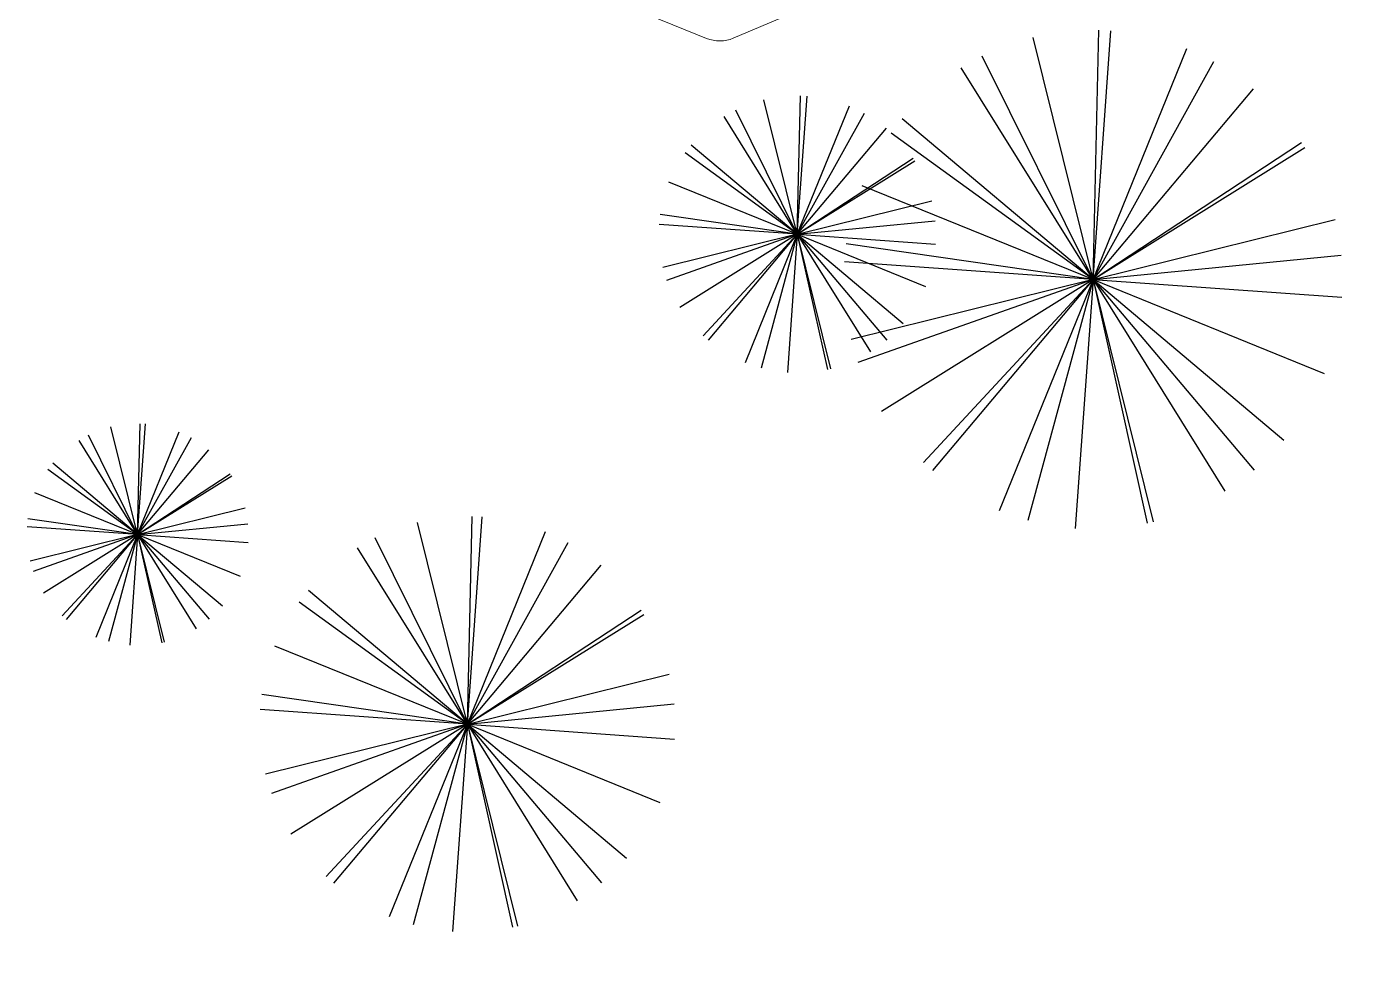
# Model space of a CAD drawing. Header units: millimetres. Extents: x 111 to 1506, y 14 to 566.
# Drawn here: x 266.915 to 270.753, y 99.952 to 102.662 of the extents above; entities that cross this region are included whole.
import ezdxf

# ---------------------------------------------------------------- set-up
doc = ezdxf.new("R2010")
doc.units = ezdxf.units.MM
doc.layers.add('fer', color=8, linetype='Continuous')
doc.layers.add('PLUMA 0.05', color=240, linetype='Continuous', lineweight=5)

# ---------------------------------------------------------------- blocks, each defined once
blk = doc.blocks.new('ala')
at = {"layer": 'PLUMA 0.05', "color": 25}
blk.add_lwpolyline([(1563.8725, 60.9364), (1563.8725, 59.8792, -0.198912), (1563.8432, 59.8085), (1563.0143, 58.9796, -0.198912), (1562.9436, 58.9503), (1561.8865, 58.9503, -0.198912), (1561.8157, 58.9796), (1560.9868, 59.8085, -0.198912), (1560.9575, 59.8792), (1560.9575, 60.9364, -0.198912), (1560.9868, 61.0071), (1561.8157, 61.836, -0.198912), (1561.8865, 61.8653), (1562.9436, 61.8653, -0.198912), (1563.0143, 61.836), (1563.8432, 61.0071, -0.198912)], format="xyb", close=True, dxfattribs=at)

msp = doc.modelspace()

# ---------------------------------------------------------------- hatches: boundary and pattern name
at = {"lineweight": 100, "ltscale": 1000}
h = msp.add_hatch(dxfattribs=at)
h.set_pattern_fill('AR-HBONE', color=256, scale=0.046, angle=-22.08523, style=0)
h.set_pattern_definition([(22.914772, (797.12783, 1599.99595), (0.097837146, 0.241122153), [0.552, -0.184]), (112.914772, (797.29731, 1600.0676), (0.097837146, 0.241122153), [0.552, -0.184])])
edge = h.paths.add_edge_path()
edge.add_line((295.08201, 132.30753), (297.74963, 131.63818))
edge.add_line((297.74963, 131.63818), (297.54448, 130.9164))
edge.add_line((297.54448, 130.9164), (248.83294, 99.17733))
edge.add_line((248.83294, 99.17733), (247.06971, 88.40748))
edge.add_line((247.06971, 88.40748), (245.10407, 88.77997))
edge.add_line((245.10407, 88.77997), (247.00179, 100.37129))
edge.add_line((247.00179, 100.37129), (294.89948, 131.58008))
edge.add_line((294.89948, 131.58008), (295.07765, 132.30862))
edge.add_line((295.07765, 132.30862), (297.72701, 131.64385))

# ---------------------------------------------------------------- linework, layer by layer
at = {"layer": 'fer', "color": 97}
for p, q in [((269.9707, 101.9386), (269.98711, 102.65297)), ((269.9707, 101.9386), (269.98711, 102.65297)), ((269.9707, 101.9386), (270.02161, 102.65134)), ((269.9707, 101.9386), (270.02161, 102.65134)), ((269.9707, 101.9386), (269.79887, 102.63219)), ((269.9707, 101.9386), (269.79887, 102.63219)), ((269.9707, 101.9386), (270.23936, 102.60073)), ((269.9707, 101.9386), (270.23936, 102.60073)), ((269.9707, 101.9386), (269.65325, 102.57877)), ((269.9707, 101.9386), (269.65325, 102.57877)), ((269.9707, 101.9386), (270.31722, 102.56352)), ((269.9707, 101.9386), (270.31722, 102.56352)), ((269.9707, 101.9386), (269.59295, 102.54514)), ((269.9707, 101.9386), (269.59295, 102.54514)), ((269.9707, 101.9386), (270.43082, 102.4853)), ((269.9707, 101.9386), (270.43082, 102.4853)), ((269.12313, 102.06828), (269.02767, 102.4536)), ((269.12313, 102.06828), (269.02767, 102.4536)), ((269.12313, 102.06828), (269.13225, 102.46515)), ((269.12313, 102.06828), (269.13225, 102.46515)), ((269.12313, 102.06828), (269.15142, 102.46424)), ((269.12313, 102.06828), (269.15142, 102.46424)), ((269.12313, 102.06828), (268.91327, 102.40524)), ((269.12313, 102.06828), (268.91327, 102.40524)), ((269.12313, 102.06828), (268.94677, 102.42392)), ((269.12313, 102.06828), (268.94677, 102.42392)), ((269.12313, 102.06828), (269.27239, 102.43612)), ((269.12313, 102.06828), (269.27239, 102.43612)), ((269.12313, 102.06828), (269.31564, 102.41545)), ((269.12313, 102.06828), (269.31564, 102.41545)), ((269.12313, 102.06828), (269.37876, 102.372)), ((269.12313, 102.06828), (269.37876, 102.372)), ((269.9707, 101.9386), (269.424, 102.39872)), ((269.9707, 101.9386), (269.424, 102.39872)), ((269.9707, 101.9386), (269.39211, 102.35792)), ((269.9707, 101.9386), (269.39211, 102.35792)), ((269.9707, 101.9386), (270.56794, 102.3309)), ((269.9707, 101.9386), (270.56794, 102.3309)), ((269.12313, 102.06828), (268.8017, 102.30123)), ((269.12313, 102.06828), (268.8017, 102.30123)), ((269.12313, 102.06828), (268.81941, 102.3239)), ((269.12313, 102.06828), (268.81941, 102.3239)), ((269.9707, 101.9386), (270.57724, 102.31636)), ((269.9707, 101.9386), (270.57724, 102.31636)), ((269.12313, 102.06828), (269.45493, 102.28622)), ((269.12313, 102.06828), (269.45493, 102.28622)), ((269.12313, 102.06828), (269.4601, 102.27814)), ((269.12313, 102.06828), (269.4601, 102.27814)), ((269.12313, 102.06828), (268.75529, 102.21753)), ((269.12313, 102.06828), (268.75529, 102.21753)), ((269.9707, 101.9386), (269.30858, 102.20727)), ((269.9707, 101.9386), (269.30858, 102.20727)), ((269.12313, 102.06828), (269.50846, 102.16374)), ((269.12313, 102.06828), (269.50846, 102.16374)), ((269.12313, 102.06828), (268.73026, 102.12516)), ((269.12313, 102.06828), (268.73026, 102.12516)), ((269.12313, 102.06828), (269.51821, 102.10706)), ((269.12313, 102.06828), (269.51821, 102.10706)), ((269.9707, 101.9386), (270.66429, 102.11044)), ((269.9707, 101.9386), (270.66429, 102.11044)), ((269.12313, 102.06828), (268.72717, 102.09656)), ((269.12313, 102.06828), (268.72717, 102.09656)), ((269.12313, 102.06828), (268.73781, 101.97281)), ((269.12313, 102.06828), (268.73781, 101.97281)), ((269.12313, 102.06828), (268.74882, 101.93607)), ((269.12313, 102.06828), (268.74882, 101.93607)), ((269.12313, 102.06828), (268.78617, 101.85841)), ((269.12313, 102.06828), (268.78617, 101.85841)), ((269.12313, 102.06828), (268.85314, 101.77726)), ((269.12313, 102.06828), (268.85314, 101.77726)), ((269.12313, 102.06828), (268.86751, 101.76455)), ((269.12313, 102.06828), (268.86751, 101.76455)), ((269.12313, 102.06828), (268.97388, 101.70043)), ((269.12313, 102.06828), (268.97388, 101.70043)), ((269.12313, 102.06828), (269.01931, 101.68512)), ((269.12313, 102.06828), (269.01931, 101.68512)), ((269.12313, 102.06828), (269.09485, 101.67231)), ((269.12313, 102.06828), (269.09485, 101.67231)), ((269.12313, 102.06828), (269.37948, 101.76517)), ((269.12313, 102.06828), (269.20926, 101.68076)), ((269.12313, 102.06828), (269.42686, 101.81265)), ((269.12313, 102.06828), (269.333, 101.73131)), ((269.12313, 102.06828), (269.2186, 101.68295)), ((269.12313, 102.06828), (269.37948, 101.76517)), ((269.12313, 102.06828), (269.20926, 101.68076)), ((269.12313, 102.06828), (269.42686, 101.81265)), ((269.12313, 102.06828), (269.333, 101.73131)), ((269.12313, 102.06828), (269.2186, 101.68295)), ((269.12313, 102.06828), (269.5191, 102.04)), ((269.12313, 102.06828), (269.49098, 101.91902)), ((269.12313, 102.06828), (269.5191, 102.04)), ((269.12313, 102.06828), (269.49098, 101.91902)), ((269.9707, 101.9386), (269.26352, 102.041)), ((269.9707, 101.9386), (269.26352, 102.041)), ((269.9707, 101.9386), (269.25796, 101.98951)), ((269.9707, 101.9386), (269.25796, 101.98951)), ((269.9707, 101.9386), (270.68184, 102.00842)), ((269.9707, 101.9386), (270.68184, 102.00842)), ((269.9707, 101.9386), (269.27711, 101.76677)), ((269.9707, 101.9386), (269.27711, 101.76677)), ((269.9707, 101.9386), (269.29694, 101.70063)), ((269.9707, 101.9386), (269.29694, 101.70063)), ((269.9707, 101.9386), (269.36416, 101.56085)), ((269.9707, 101.9386), (269.36416, 101.56085)), ((269.9707, 101.9386), (269.4847, 101.41477)), ((269.9707, 101.9386), (269.4847, 101.41477)), ((269.9707, 101.9386), (269.51058, 101.3919)), ((269.9707, 101.9386), (269.51058, 101.3919)), ((269.9707, 101.9386), (269.70204, 101.27648)), ((269.9707, 101.9386), (269.70204, 101.27648)), ((269.9707, 101.9386), (269.78381, 101.24892)), ((269.9707, 101.9386), (269.78381, 101.24892)), ((269.9707, 101.9386), (269.9198, 101.22586)), ((269.9707, 101.9386), (269.9198, 101.22586)), ((269.9707, 101.9386), (270.43213, 101.39301)), ((269.9707, 101.9386), (270.12573, 101.24107)), ((269.9707, 101.9386), (270.5174, 101.47848)), ((269.9707, 101.9386), (270.34846, 101.33206)), ((269.9707, 101.9386), (270.14254, 101.24502)), ((269.9707, 101.9386), (270.68344, 101.8877)), ((269.9707, 101.9386), (270.63283, 101.66994)), ((269.9707, 101.9386), (270.43213, 101.39301)), ((269.9707, 101.9386), (270.12573, 101.24107)), ((269.9707, 101.9386), (270.5174, 101.47848)), ((269.9707, 101.9386), (270.34846, 101.33206)), ((269.9707, 101.9386), (270.14254, 101.24502)), ((269.9707, 101.9386), (270.68344, 101.8877)), ((269.9707, 101.9386), (270.63283, 101.66994)), ((267.23284, 101.20815), (267.24014, 101.52564)), ((267.23284, 101.20815), (267.24014, 101.52564)), ((267.23284, 101.20815), (267.25547, 101.52492)), ((267.23284, 101.20815), (267.25547, 101.52492)), ((267.23284, 101.20815), (267.09176, 101.49266)), ((267.23284, 101.20815), (267.09176, 101.49266)), ((267.23284, 101.20815), (267.15647, 101.51641)), ((267.23284, 101.20815), (267.15647, 101.51641)), ((267.23284, 101.20815), (267.35225, 101.50242)), ((267.23284, 101.20815), (267.35225, 101.50242)), ((267.23284, 101.20815), (267.38685, 101.48589)), ((267.23284, 101.20815), (267.38685, 101.48589)), ((267.23284, 101.20815), (267.06495, 101.47772)), ((267.23284, 101.20815), (267.06495, 101.47772)), ((267.23284, 101.20815), (267.43734, 101.45112)), ((267.23284, 101.20815), (267.43734, 101.45112)), ((267.23284, 101.20815), (266.98987, 101.41264)), ((267.23284, 101.20815), (266.98987, 101.41264)), ((267.23284, 101.20815), (266.97569, 101.39451)), ((267.23284, 101.20815), (266.97569, 101.39451)), ((267.23284, 101.20815), (267.49828, 101.3825)), ((267.23284, 101.20815), (267.49828, 101.3825)), ((267.23284, 101.20815), (267.50242, 101.37604)), ((267.23284, 101.20815), (267.50242, 101.37604)), ((267.23284, 101.20815), (266.93857, 101.32755)), ((267.23284, 101.20815), (266.93857, 101.32755)), ((267.23284, 101.20815), (266.91854, 101.25366)), ((267.23284, 101.20815), (266.91854, 101.25366)), ((267.23284, 101.20815), (267.54111, 101.28452)), ((267.23284, 101.20815), (267.54111, 101.28452)), ((268.17771, 100.66493), (268.19138, 101.26024)), ((268.17771, 100.66493), (268.19138, 101.26024)), ((268.17771, 100.66493), (268.22013, 101.25888)), ((268.17771, 100.66493), (268.22013, 101.25888)), ((267.23284, 101.20815), (266.91607, 101.23077)), ((267.23284, 101.20815), (266.91607, 101.23077)), ((267.23284, 101.20815), (267.54891, 101.23918)), ((267.23284, 101.20815), (267.54891, 101.23918)), ((268.17771, 100.66493), (268.03451, 101.24292)), ((268.17771, 100.66493), (268.03451, 101.24292)), ((268.17771, 100.66493), (268.40159, 101.21671)), ((268.17771, 100.66493), (268.40159, 101.21671)), ((267.23284, 101.20815), (266.92458, 101.13177)), ((267.23284, 101.20815), (266.92458, 101.13177)), ((267.23284, 101.20815), (266.93339, 101.10238)), ((267.23284, 101.20815), (266.93339, 101.10238)), ((267.23284, 101.20815), (266.96327, 101.04025)), ((267.23284, 101.20815), (266.96327, 101.04025)), ((267.23284, 101.20815), (267.01685, 100.97533)), ((267.23284, 101.20815), (267.01685, 100.97533)), ((267.23284, 101.20815), (267.02835, 100.96517)), ((267.23284, 101.20815), (267.02835, 100.96517)), ((267.23284, 101.20815), (267.11344, 100.91387)), ((267.23284, 101.20815), (267.11344, 100.91387)), ((267.23284, 101.20815), (267.14978, 100.90162)), ((267.23284, 101.20815), (267.14978, 100.90162)), ((267.23284, 101.20815), (267.21022, 100.89137)), ((267.23284, 101.20815), (267.21022, 100.89137)), ((267.23284, 101.20815), (267.43792, 100.96566)), ((267.23284, 101.20815), (267.30174, 100.89813)), ((267.23284, 101.20815), (267.47582, 101.00365)), ((267.23284, 101.20815), (267.40074, 100.93857)), ((267.23284, 101.20815), (267.30922, 100.89988)), ((267.23284, 101.20815), (267.54962, 101.18552)), ((267.23284, 101.20815), (267.52712, 101.08874)), ((267.23284, 101.20815), (267.43792, 100.96566)), ((267.23284, 101.20815), (267.30174, 100.89813)), ((267.23284, 101.20815), (267.47582, 101.00365)), ((267.23284, 101.20815), (267.40074, 100.93857)), ((267.23284, 101.20815), (267.30922, 100.89988)), ((267.23284, 101.20815), (267.54962, 101.18552)), ((267.23284, 101.20815), (267.52712, 101.08874)), ((268.17771, 100.66493), (267.91316, 101.19841)), ((268.17771, 100.66493), (267.91316, 101.19841)), ((268.17771, 100.66493), (268.46647, 101.1857)), ((268.17771, 100.66493), (268.46647, 101.1857)), ((268.17771, 100.66493), (267.86291, 101.17038)), ((268.17771, 100.66493), (267.86291, 101.17038)), ((268.17771, 100.66493), (268.56114, 101.12052)), ((268.17771, 100.66493), (268.56114, 101.12052)), ((268.17771, 100.66493), (267.72213, 101.04837)), ((268.17771, 100.66493), (267.72213, 101.04837)), ((268.17771, 100.66493), (267.69555, 101.01436)), ((268.17771, 100.66493), (267.69555, 101.01436)), ((268.17771, 100.66493), (268.6754, 100.99185)), ((268.17771, 100.66493), (268.6754, 100.99185)), ((268.17771, 100.66493), (268.68316, 100.97973)), ((268.17771, 100.66493), (268.68316, 100.97973)), ((268.17771, 100.66493), (267.62594, 100.88882)), ((268.17771, 100.66493), (267.62594, 100.88882)), ((268.17771, 100.66493), (268.7557, 100.80813)), ((268.17771, 100.66493), (268.7557, 100.80813)), ((268.17771, 100.66493), (267.58839, 100.75027)), ((268.17771, 100.66493), (267.58839, 100.75027)), ((268.17771, 100.66493), (268.77032, 100.72312)), ((268.17771, 100.66493), (268.77032, 100.72312)), ((268.17771, 100.66493), (267.58376, 100.70736)), ((268.17771, 100.66493), (267.58376, 100.70736)), ((268.17771, 100.66493), (267.59972, 100.52174)), ((268.17771, 100.66493), (267.59972, 100.52174)), ((268.17771, 100.66493), (267.61624, 100.46662)), ((268.17771, 100.66493), (267.61624, 100.46662)), ((268.17771, 100.66493), (267.67226, 100.35014)), ((268.17771, 100.66493), (267.67226, 100.35014)), ((268.17771, 100.66493), (267.77271, 100.22841)), ((268.17771, 100.66493), (267.77271, 100.22841)), ((268.17771, 100.66493), (267.79427, 100.20935)), ((268.17771, 100.66493), (267.79427, 100.20935)), ((268.17771, 100.66493), (267.95382, 100.11316)), ((268.17771, 100.66493), (267.95382, 100.11316)), ((268.17771, 100.66493), (268.02196, 100.0902)), ((268.17771, 100.66493), (268.02196, 100.0902)), ((268.17771, 100.66493), (268.13529, 100.07098)), ((268.17771, 100.66493), (268.13529, 100.07098)), ((268.17771, 100.66493), (268.56223, 100.21027)), ((268.17771, 100.66493), (268.3069, 100.08365)), ((268.17771, 100.66493), (268.4925, 100.15948)), ((268.17771, 100.66493), (268.3209, 100.08695)), ((268.17771, 100.66493), (268.56223, 100.21027)), ((268.17771, 100.66493), (268.3069, 100.08365)), ((268.17771, 100.66493), (268.4925, 100.15948)), ((268.17771, 100.66493), (268.3209, 100.08695)), ((268.17771, 100.66493), (268.63329, 100.2815)), ((268.17771, 100.66493), (268.77166, 100.62251)), ((268.17771, 100.66493), (268.72948, 100.44105)), ((268.17771, 100.66493), (268.63329, 100.2815)), ((268.17771, 100.66493), (268.77166, 100.62251)), ((268.17771, 100.66493), (268.72948, 100.44105))]:
    msp.add_line(p, q, dxfattribs=at)

# ---------------------------------------------------------------- block references
at = {"color": 251, "lineweight": 100, "rotation": 247.9147716791316}
msp.add_blockref('ala', (800.39127, 1574.66486), dxfattribs=at)

doc.saveas('drawing.dxf')
